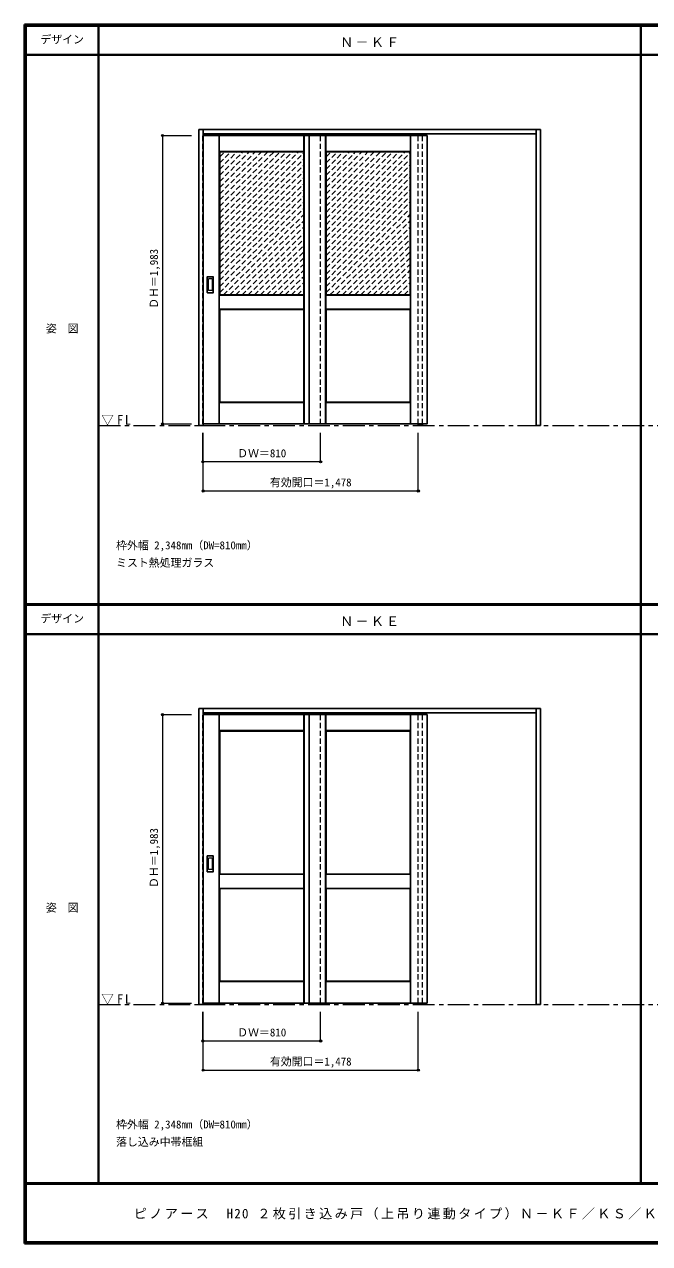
# Model space of a CAD drawing. Units: millimetres, scale not verified. Extents: x -6000 to 5700, y -4307 to 4260.
# Drawn here: x -6000 to -1702, y -4205 to 4175 of the extents above; entities that cross this region are included whole.
import ezdxf
from ezdxf.enums import TextEntityAlignment as Align

# ---------------------------------------------------------------- set-up
doc = ezdxf.new("R2010")
doc.units = ezdxf.units.MM
doc.header["$LTSCALE"] = 30
doc.header["$PDMODE"] = 32
doc.header["$PDSIZE"] = 15
doc.linetypes.add('CHAIN1', pattern=[8, 5, -1, 1, -1])
doc.linetypes.add('DASHED1', pattern=[1.8, 1.2, -0.6])
for name, color, linetype, lineweight in [('0-1_通り芯', 7, 'CHAIN1', 18), ('0-2_扉', 4, 'DASHED1', 9), ('0-3_仕上げ', 7, 'Continuous', 18), ('0-4_枠', 3, 'Continuous', 25), ('0-6_引手', 7, 'Continuous', 18), ('0-B_寸法', 7, 'Continuous', 9), ('0-C_ハッチ', 4, 'DASHED1', 9), ('F-1_枠', 6, 'Continuous', 40)]:
    doc.layers.add(name, color=color, linetype=linetype, lineweight=lineweight)
doc.layers.add('0-A_文字', color=7, linetype='Continuous')
doc.layers.add('F-A_文字', color=7, linetype='Continuous')
doc.styles.add('ＭＳ ゴシック', font='')
doc.styles.get('ＭＳ ゴシック').set_extended_font_data('MS Gothic')

msp = doc.modelspace()

# ---------------------------------------------------------------- linework, layer by layer
at = {"layer": '0-1_通り芯'}
for p, q in [((-5490, 1418), (1963.33, 1418)), ((-5490, -2562.5), (1963.33, -2562.5))]:
    msp.add_line(p, q, dxfattribs=at)
at = {"layer": '0-2_扉'}
for p, q in [((-4773.67, 3411.5), (-4770.67, 3411.5)), ((-4773.67, 1428.5), (-4773.67, 3411.5)), ((-3963.67, 1428.5), (-3963.67, 3411.5)), ((-4770.67, 1428.5), (-4773.67, 1428.5)), ((-4773.67, -569), (-4770.67, -569)), ((-4773.67, -2552), (-4773.67, -569)), ((-3963.67, -2552), (-3963.67, -569)), ((-4770.67, -2552), (-4773.67, -2552))]:
    msp.add_line(p, q, dxfattribs=at)
at = {"layer": '0-2_扉', "color": 3, "linetype": 'Continuous', "lineweight": 25}
for p, q in [((-4770.67, 3411.5), (-3231.67, 3411.5)), ((-4041.67, 1428.5), (-4041.67, 3411.5)), ((-4770.67, -569), (-3231.67, -569)), ((-4041.67, -2552), (-4041.67, -569))]:
    msp.add_line(p, q, dxfattribs=at)
for points in [[(-4770.67, 1428.5), (-3231.67, 1428.5), (-3231.67, 3411.5)], [(-4770.67, -2552), (-3231.67, -2552), (-3231.67, -569)]]:
    msp.add_lwpolyline(points, dxfattribs=at)
at = {"layer": '0-3_仕上げ'}
for p, q in [((-4661.67, 1428.5), (-4661.67, 3411.5)), ((-4658.67, 3302), (-4658.67, 3411.5)), ((-4078.67, 3302), (-4078.67, 3411.5)), ((-4077.17, 3300.5), (-4077.17, 3411.5)), ((-4075.67, 1428.5), (-4075.67, 3411.5)), ((-3929.67, 1428.5), (-3929.67, 3411.5)), ((-3926.67, 3302), (-3926.67, 3411.5)), ((-3346.67, 3302), (-3346.67, 3411.5)), ((-3345.17, 3300.5), (-3345.17, 3411.5)), ((-3343.67, 1428.5), (-3343.67, 3411.5)), ((-4658.67, 3302), (-4660.17, 3300.5)), ((-4078.67, 3302), (-4658.67, 3302)), ((-3926.67, 3302), (-3928.17, 3300.5)), ((-3346.67, 3302), (-3926.67, 3302)), ((-4660.17, 2218), (-4660.17, 2313)), ((-4658.67, 2219.5), (-4658.67, 2311.5)), ((-4078.67, 2311.5), (-4658.67, 2311.5)), ((-4079.67, 2315.5), (-4077.17, 2313)), ((-4078.67, 2311.5), (-4077.17, 2313)), ((-4078.67, 2219.5), (-4078.67, 2311.5)), ((-4077.17, 2218), (-4077.17, 2313)), ((-3928.17, 2218), (-3928.17, 2313)), ((-3926.67, 2219.5), (-3926.67, 2311.5)), ((-3346.67, 2311.5), (-3926.67, 2311.5)), ((-3347.67, 2315.5), (-3345.17, 2313)), ((-3346.67, 2311.5), (-3345.17, 2313)), ((-3346.67, 2219.5), (-3346.67, 2311.5)), ((-3345.17, 2218), (-3345.17, 2313)), ((-4658.67, 2219.5), (-4660.17, 2218)), ((-4657.67, 2215.5), (-4660.17, 2218)), ((-4658.67, 2219.5), (-4078.67, 2219.5)), ((-3926.67, 2219.5), (-3928.17, 2218)), ((-3925.67, 2215.5), (-3928.17, 2218)), ((-3926.67, 2219.5), (-3346.67, 2219.5)), ((-4660.17, 1428.5), (-4660.17, 1576)), ((-4658.67, 1428.5), (-4658.67, 1574.5)), ((-4078.67, 1574.5), (-4658.67, 1574.5)), ((-4079.67, 1578.5), (-4077.17, 1576)), ((-4078.67, 1574.5), (-4077.17, 1576)), ((-4078.67, 1428.5), (-4078.67, 1574.5)), ((-4077.17, 1428.5), (-4077.17, 1576)), ((-3928.17, 1428.5), (-3928.17, 1576)), ((-3926.67, 1428.5), (-3926.67, 1574.5)), ((-3346.67, 1574.5), (-3926.67, 1574.5)), ((-3347.67, 1578.5), (-3345.17, 1576)), ((-3346.67, 1574.5), (-3345.17, 1576)), ((-3346.67, 1428.5), (-3346.67, 1574.5)), ((-3345.17, 1428.5), (-3345.17, 1576)), ((-4661.67, -2552), (-4661.67, -569)), ((-4658.67, -678.5), (-4658.67, -569)), ((-4078.67, -678.5), (-4078.67, -569)), ((-4077.17, -680), (-4077.17, -569)), ((-4075.67, -2552), (-4075.67, -569)), ((-3929.67, -2552), (-3929.67, -569)), ((-3926.67, -678.5), (-3926.67, -569)), ((-3346.67, -678.5), (-3346.67, -569)), ((-3345.17, -680), (-3345.17, -569)), ((-3343.67, -2552), (-3343.67, -569)), ((-4658.67, -678.5), (-4660.17, -680)), ((-4078.67, -678.5), (-4658.67, -678.5)), ((-3926.67, -678.5), (-3928.17, -680)), ((-3346.67, -678.5), (-3926.67, -678.5)), ((-4660.17, -1762.5), (-4660.17, -1667.5)), ((-4658.67, -1761), (-4658.67, -1669)), ((-4078.67, -1669), (-4658.67, -1669)), ((-4079.67, -1665), (-4077.17, -1667.5)), ((-4078.67, -1669), (-4077.17, -1667.5)), ((-4078.67, -1761), (-4078.67, -1669)), ((-4077.17, -1762.5), (-4077.17, -1667.5)), ((-3928.17, -1762.5), (-3928.17, -1667.5)), ((-3926.67, -1761), (-3926.67, -1669)), ((-3346.67, -1669), (-3926.67, -1669)), ((-3347.67, -1665), (-3345.17, -1667.5)), ((-3346.67, -1669), (-3345.17, -1667.5)), ((-3346.67, -1761), (-3346.67, -1669)), ((-3345.17, -1762.5), (-3345.17, -1667.5)), ((-4658.67, -1761), (-4660.17, -1762.5)), ((-4657.67, -1765), (-4660.17, -1762.5)), ((-4658.67, -1761), (-4078.67, -1761)), ((-3926.67, -1761), (-3928.17, -1762.5)), ((-3925.67, -1765), (-3928.17, -1762.5)), ((-3926.67, -1761), (-3346.67, -1761)), ((-4660.17, -2552), (-4660.17, -2404.5)), ((-4658.67, -2552), (-4658.67, -2406)), ((-4078.67, -2406), (-4658.67, -2406)), ((-4079.67, -2402), (-4077.17, -2404.5)), ((-4078.67, -2406), (-4077.17, -2404.5)), ((-4078.67, -2552), (-4078.67, -2406)), ((-4077.17, -2552), (-4077.17, -2404.5)), ((-3928.17, -2552), (-3928.17, -2404.5)), ((-3926.67, -2552), (-3926.67, -2406)), ((-3346.67, -2406), (-3926.67, -2406)), ((-3347.67, -2402), (-3345.17, -2404.5)), ((-3346.67, -2406), (-3345.17, -2404.5)), ((-3346.67, -2552), (-3346.67, -2406)), ((-3345.17, -2552), (-3345.17, -2404.5))]:
    msp.add_line(p, q, dxfattribs=at)
at = {"layer": '0-3_仕上げ', "color": 3, "lineweight": 25}
for p, q in [((-4657.67, 2315.5), (-4657.67, 3298)), ((-4079.67, 3298), (-4657.67, 3298)), ((-4079.67, 2315.5), (-4079.67, 3298)), ((-3925.67, 2315.5), (-3925.67, 3298)), ((-3347.67, 3298), (-3925.67, 3298)), ((-3347.67, 2315.5), (-3347.67, 3298)), ((-4079.67, 2315.5), (-4657.67, 2315.5)), ((-3347.67, 2315.5), (-3925.67, 2315.5)), ((-4657.67, 2215.5), (-4657.67, 1578.5)), ((-4657.67, 2215.5), (-4079.67, 2215.5)), ((-4079.67, 2215.5), (-4079.67, 1578.5)), ((-3925.67, 2215.5), (-3925.67, 1578.5)), ((-3925.67, 2215.5), (-3347.67, 2215.5)), ((-3347.67, 2215.5), (-3347.67, 1578.5)), ((-4079.67, 1578.5), (-4657.67, 1578.5)), ((-3347.67, 1578.5), (-3925.67, 1578.5)), ((-4657.67, -1665), (-4657.67, -682.5)), ((-4079.67, -682.5), (-4657.67, -682.5)), ((-4079.67, -1665), (-4079.67, -682.5)), ((-3925.67, -1665), (-3925.67, -682.5)), ((-3347.67, -682.5), (-3925.67, -682.5)), ((-3347.67, -1665), (-3347.67, -682.5)), ((-4079.67, -1665), (-4657.67, -1665)), ((-3347.67, -1665), (-3925.67, -1665)), ((-4657.67, -1765), (-4657.67, -2402)), ((-4657.67, -1765), (-4079.67, -1765)), ((-4079.67, -1765), (-4079.67, -2402)), ((-3925.67, -1765), (-3925.67, -2402)), ((-3925.67, -1765), (-3347.67, -1765)), ((-3347.67, -1765), (-3347.67, -2402)), ((-4079.67, -2402), (-4657.67, -2402)), ((-3347.67, -2402), (-3925.67, -2402))]:
    msp.add_line(p, q, dxfattribs=at)
at = {"layer": '0-3_仕上げ'}
for points in [[(-4657.67, 3298), (-4660.17, 3300.5), (-4660.17, 3411.5)], [(-3925.67, 3298), (-3928.17, 3300.5), (-3928.17, 3411.5)], [(-4078.67, 3302), (-4077.17, 3300.5), (-4079.67, 3298)], [(-3346.67, 3302), (-3345.17, 3300.5), (-3347.67, 3298)], [(-4658.67, 2311.5), (-4660.17, 2313), (-4657.67, 2315.5)], [(-3926.67, 2311.5), (-3928.17, 2313), (-3925.67, 2315.5)], [(-4078.67, 2219.5), (-4077.17, 2218), (-4079.67, 2215.5)], [(-3346.67, 2219.5), (-3345.17, 2218), (-3347.67, 2215.5)], [(-4658.67, 1574.5), (-4660.17, 1576), (-4657.67, 1578.5)], [(-3926.67, 1574.5), (-3928.17, 1576), (-3925.67, 1578.5)], [(-4657.67, -682.5), (-4660.17, -680), (-4660.17, -569)], [(-3925.67, -682.5), (-3928.17, -680), (-3928.17, -569)], [(-4078.67, -678.5), (-4077.17, -680), (-4079.67, -682.5)], [(-3346.67, -678.5), (-3345.17, -680), (-3347.67, -682.5)], [(-4658.67, -1669), (-4660.17, -1667.5), (-4657.67, -1665)], [(-3926.67, -1669), (-3928.17, -1667.5), (-3925.67, -1665)], [(-4078.67, -1761), (-4077.17, -1762.5), (-4079.67, -1765)], [(-3346.67, -1761), (-3345.17, -1762.5), (-3347.67, -1765)], [(-4658.67, -2406), (-4660.17, -2404.5), (-4657.67, -2402)], [(-3926.67, -2406), (-3928.17, -2404.5), (-3925.67, -2402)]]:
    msp.add_lwpolyline(points, dxfattribs=at)
at = {"layer": '0-4_枠'}
for p, q in [((-4800.67, 3453), (-2452.67, 3453)), ((-4770.67, 1418), (-4770.67, 3453)), ((-2482.67, 1418), (-2482.67, 3453)), ((-2452.67, 1418), (-2452.67, 3453)), ((-4770.67, 3423), (-2482.67, 3423)), ((-3292.67, 1428.5), (-3292.67, 1418)), ((-3262.67, 1428.5), (-3262.67, 1418)), ((-3292.67, 1418), (-3262.67, 1418)), ((-2452.67, 1418), (-2482.67, 1418)), ((-4800.67, -527.5), (-2452.67, -527.5)), ((-4770.67, -2562.5), (-4770.67, -527.5)), ((-4770.67, -557.5), (-2482.67, -557.5)), ((-2482.67, -2562.5), (-2482.67, -527.5)), ((-2452.67, -2562.5), (-2452.67, -527.5)), ((-3292.67, -2552), (-3292.67, -2562.5)), ((-3292.67, -2562.5), (-3262.67, -2562.5)), ((-3262.67, -2552), (-3262.67, -2562.5)), ((-2452.67, -2562.5), (-2482.67, -2562.5))]:
    msp.add_line(p, q, dxfattribs=at)
at = {"layer": '0-4_枠', "color": 4, "linetype": 'DASHED1', "lineweight": 9}
for p, q in [((-3292.67, 1428.5), (-3292.67, 3423)), ((-3262.67, 1428.5), (-3262.67, 3423)), ((-3292.67, -2552), (-3292.67, -557.5)), ((-3262.67, -2552), (-3262.67, -557.5))]:
    msp.add_line(p, q, dxfattribs=at)
at = {"layer": '0-4_枠'}
for points in [[(-4770.67, 1418), (-4800.67, 1418), (-4800.67, 3453)], [(-4770.67, -2562.5), (-4800.67, -2562.5), (-4800.67, -527.5)]]:
    msp.add_lwpolyline(points, dxfattribs=at)
at = {"layer": '0-6_引手', "color": 3, "lineweight": 25}
for p, q in [((-4743.67, 2332.5), (-4743.67, 2439.5)), ((-4703.17, 2441), (-4742.17, 2441)), ((-4701.67, 2439.5), (-4701.67, 2332.5)), ((-4703.17, 2331), (-4742.17, 2331)), ((-4743.67, -1648), (-4743.67, -1541)), ((-4703.17, -1539.5), (-4742.17, -1539.5)), ((-4701.67, -1541), (-4701.67, -1648)), ((-4703.17, -1649.5), (-4742.17, -1649.5))]:
    msp.add_line(p, q, dxfattribs=at)
at = {"layer": '0-6_引手'}
for p, q in [((-4735.17, 2348.5), (-4735.17, 2423.5)), ((-4711.67, 2425), (-4733.67, 2425)), ((-4711.67, 2347), (-4733.67, 2347)), ((-4710.17, 2423.5), (-4710.17, 2348.5)), ((-4735.17, -1632), (-4735.17, -1557)), ((-4711.67, -1555.5), (-4733.67, -1555.5)), ((-4710.17, -1557), (-4710.17, -1632)), ((-4711.67, -1633.5), (-4733.67, -1633.5))]:
    msp.add_line(p, q, dxfattribs=at)
at = {"layer": '0-6_引手', "color": 3, "lineweight": 25}
for centre, start, end in [((-4742.17, 2439.5), 90, 180), ((-4703.17, 2439.5), 0, 90), ((-4742.17, 2332.5), 180, 270), ((-4703.17, 2332.5), 270, 0), ((-4742.17, -1541), 90, 180), ((-4703.17, -1541), 0, 90), ((-4742.17, -1648), 180, 270), ((-4703.17, -1648), 270, 0)]:
    msp.add_arc(centre, 1.5, start, end, dxfattribs=at)
at = {"layer": '0-6_引手'}
for centre, start, end in [((-4733.67, 2423.5), 90, 180), ((-4733.67, 2348.5), 180, 270), ((-4711.67, 2423.5), 0, 90), ((-4711.67, 2348.5), 270, 0), ((-4733.67, -1557), 90, 180), ((-4711.67, -1557), 0, 90), ((-4733.67, -1632), 180, 270), ((-4711.67, -1632), 270, 0)]:
    msp.add_arc(centre, 1.5, start, end, dxfattribs=at)
at = {"layer": '0-B_寸法', "color": 4}
for p, q in [((-5050.67, 3411.5), (-5050.67, 1428.5)), ((-5050.67, 3411.5), (-4850.67, 3411.5)), ((-5050.67, 1428.5), (-4850.67, 1428.5)), ((-4773.67, 1168), (-4773.67, 1368)), ((-4770.67, 968), (-4770.67, 1368)), ((-3963.67, 1168), (-3963.67, 1368)), ((-3292.67, 968), (-3292.67, 1368)), ((-3963.67, 1168), (-4773.67, 1168)), ((-4770.67, 968), (-3292.67, 968)), ((-5050.67, -569), (-5050.67, -2552)), ((-5050.67, -569), (-4850.67, -569)), ((-5050.67, -2552), (-4850.67, -2552)), ((-4773.67, -2812.5), (-4773.67, -2612.5)), ((-4770.67, -3012.5), (-4770.67, -2612.5)), ((-3963.67, -2812.5), (-3963.67, -2612.5)), ((-3292.67, -3012.5), (-3292.67, -2612.5)), ((-3963.67, -2812.5), (-4773.67, -2812.5)), ((-4770.67, -3012.5), (-3292.67, -3012.5))]:
    msp.add_line(p, q, dxfattribs=at)
at = {"layer": '0-B_寸法'}
for p in [(-5050.67, 3411.5), (-5050.67, 1428.5), (-4773.67, 1168), (-3963.67, 1168), (-4770.67, 968), (-3292.67, 968), (-5050.67, -569), (-5050.67, -2552), (-4773.67, -2812.5), (-3963.67, -2812.5), (-4770.67, -3012.5), (-3292.67, -3012.5)]:
    msp.add_point(p, dxfattribs=at)
at = {"layer": '0-C_ハッチ'}
for p, q in [((-4657.67, 3222.56), (-4582.23, 3298)), ((-4657.67, 2755.87), (-4115.54, 3298)), ((-4657.67, 3137.71), (-4497.37, 3298)), ((-4657.67, 3180.13), (-4539.8, 3298)), ((-4657.67, 2798.29), (-4157.96, 3298)), ((-4657.67, 2840.72), (-4200.39, 3298)), ((-4657.67, 2883.15), (-4242.81, 3298)), ((-4657.67, 2925.57), (-4285.24, 3298)), ((-4657.67, 2968), (-4327.67, 3298)), ((-4657.67, 3010.43), (-4370.09, 3298)), ((-4657.67, 3052.85), (-4412.52, 3298)), ((-4657.67, 3095.28), (-4454.95, 3298)), ((-4657.67, 3264.99), (-4624.65, 3298)), ((-4657.67, 2713.44), (-4079.67, 3291.44)), ((-3925.67, 3222.56), (-3850.23, 3298)), ((-3925.67, 2755.87), (-3383.54, 3298)), ((-3925.67, 3137.71), (-3765.37, 3298)), ((-3925.67, 3180.13), (-3807.8, 3298)), ((-3925.67, 2798.29), (-3425.96, 3298)), ((-3925.67, 2840.72), (-3468.39, 3298)), ((-3925.67, 2883.15), (-3510.81, 3298)), ((-3925.67, 2925.57), (-3553.24, 3298)), ((-3925.67, 2968), (-3595.67, 3298)), ((-3925.67, 3010.43), (-3638.09, 3298)), ((-3925.67, 3052.85), (-3680.52, 3298)), ((-3925.67, 3095.28), (-3722.95, 3298)), ((-3925.67, 3264.99), (-3892.65, 3298)), ((-3925.67, 2713.44), (-3347.67, 3291.44)), ((-4657.67, 2671.02), (-4079.67, 3249.02)), ((-4657.67, 2628.59), (-4079.67, 3206.59)), ((-3925.67, 2671.02), (-3347.67, 3249.02)), ((-3925.67, 2628.59), (-3347.67, 3206.59)), ((-4657.67, 2586.16), (-4079.67, 3164.16)), ((-4657.67, 2543.74), (-4079.67, 3121.74)), ((-3925.67, 2586.16), (-3347.67, 3164.16)), ((-3925.67, 2543.74), (-3347.67, 3121.74)), ((-4657.67, 2501.31), (-4079.67, 3079.31)), ((-4657.67, 2458.88), (-4079.67, 3036.88)), ((-3925.67, 2501.31), (-3347.67, 3079.31)), ((-3925.67, 2458.88), (-3347.67, 3036.88)), ((-4657.67, 2416.46), (-4079.67, 2994.46)), ((-4657.67, 2374.03), (-4079.67, 2952.03)), ((-3925.67, 2416.46), (-3347.67, 2994.46)), ((-3925.67, 2374.03), (-3347.67, 2952.03)), ((-4657.67, 2331.6), (-4079.67, 2909.6)), ((-4631.34, 2315.5), (-4079.67, 2867.18)), ((-3925.67, 2331.6), (-3347.67, 2909.6)), ((-3899.34, 2315.5), (-3347.67, 2867.18)), ((-4588.92, 2315.5), (-4079.67, 2824.75)), ((-4546.49, 2315.5), (-4079.67, 2782.33)), ((-3856.92, 2315.5), (-3347.67, 2824.75)), ((-3814.49, 2315.5), (-3347.67, 2782.33)), ((-4504.07, 2315.5), (-4079.67, 2739.9)), ((-4461.64, 2315.5), (-4079.67, 2697.47)), ((-3772.07, 2315.5), (-3347.67, 2739.9)), ((-3729.64, 2315.5), (-3347.67, 2697.47)), ((-4419.21, 2315.5), (-4079.67, 2655.05)), ((-4376.79, 2315.5), (-4079.67, 2612.62)), ((-3687.21, 2315.5), (-3347.67, 2655.05)), ((-3644.79, 2315.5), (-3347.67, 2612.62)), ((-4334.36, 2315.5), (-4079.67, 2570.19)), ((-4291.93, 2315.5), (-4079.67, 2527.77)), ((-3602.36, 2315.5), (-3347.67, 2570.19)), ((-3559.93, 2315.5), (-3347.67, 2527.77)), ((-4249.51, 2315.5), (-4079.67, 2485.34)), ((-4207.08, 2315.5), (-4079.67, 2442.91)), ((-3517.51, 2315.5), (-3347.67, 2485.34)), ((-3475.08, 2315.5), (-3347.67, 2442.91)), ((-4164.65, 2315.5), (-4079.67, 2400.49)), ((-4122.23, 2315.5), (-4079.67, 2358.06)), ((-3432.65, 2315.5), (-3347.67, 2400.49)), ((-3390.23, 2315.5), (-3347.67, 2358.06))]:
    msp.add_line(p, q, dxfattribs=at)
at = {"layer": 'F-1_枠'}
for p, q in [((-6000, 4175), (5700, 4175)), ((-6000, 4175), (-6000, -4205)), ((-6000, 4170), (5700, 4170)), ((-6000, 4165), (5700, 4165)), ((-5995, 4175), (-5995, -4205)), ((-5990, 4175), (-5990, -4205)), ((-5490, 4175), (-5490, -3790)), ((-1763.33, -3790), (-1763.33, 4175)), ((-6000, 3965), (5700, 3965)), ((-6000, 190.5), (5700, 190.5)), ((-6000, 187.5), (5700, 187.5)), ((-6000, 184.5), (5700, 184.5)), ((-6000, -15.5), (5700, -15.5)), ((5700, -3790), (-6000, -3790)), ((5700, -3795), (-6000, -3795)), ((5700, -4195), (-6000, -4195)), ((5700, -4200), (-6000, -4200)), ((5700, -4205), (-6000, -4205))]:
    msp.add_line(p, q, dxfattribs=at)

# ---------------------------------------------------------------- texts
at = {"layer": '0-A_文字', "style": 'ＭＳ ゴシック'}
for s, p in [('枠外幅 2,348mm（DW=810mm）', (-5370, 550.5)), ('ミスト熱処理ガラス', (-5370, 430.5)), ('枠外幅 2,348mm（DW=810mm）', (-5370, -3430)), ('落し込み中帯框組', (-5370, -3550))]:
    msp.add_text(s, height=54.99, dxfattribs=at).set_placement(p, align=Align.BOTTOM_LEFT)
at = {"layer": '0-A_文字', "char_height": 65.98, "attachment_point": 7, "style": 'ＭＳ ゴシック'}
for s, insert in [('\\T1.17;Ｎ－ＫＦ', (-3829.17, 4020)), ('\\T1.26;\\W0.95;▽FL', (-5471.25, 1418)), ('\\T1.17;Ｎ－ＫＥ', (-3829.17, 39.5)), ('\\T1.26;\\W0.95;▽FL', (-5471.25, -2562.5))]:
    msp.add_mtext(s, dxfattribs=dict(at, insert=insert))
at = {"layer": '0-B_寸法', "style": 'ＭＳ ゴシック'}
for p in [(-5065.67, 2219.75), (-5065.67, -1760.75)]:
    msp.add_text('ＤＨ＝1,983', height=54.99, rotation=90, dxfattribs=at).set_placement(p, align=Align.BOTTOM_LEFT)
for s, p in [('ＤＷ＝810', (-4537.42, 1183)), ('有効開口＝1,478', (-4312.92, 983)), ('ＤＷ＝810', (-4537.42, -2797.5)), ('有効開口＝1,478', (-4312.92, -2997.5))]:
    msp.add_text(s, height=54.99, dxfattribs=at).set_placement(p, align=Align.BOTTOM_LEFT)
at = {"layer": 'F-A_文字', "style": 'ＭＳ ゴシック'}
for s, p in [('デザイン', (-5890, 4027.5)), ('姿\u3000図', (-5852.5, 2040.25)), ('デザイン', (-5890, 47)), ('姿\u3000図', (-5852.5, -1940.25))]:
    msp.add_text(s, height=54.99, dxfattribs=at).set_placement(p, align=Align.BOTTOM_LEFT)
at = {"layer": 'F-A_文字', "insert": (-5247.55, -4040), "char_height": 65.98, "attachment_point": 7, "style": 'ＭＳ ゴシック'}
msp.add_mtext('\\T1.18;ピノアース\u3000H20\\~２枚引き込み戸（上吊り連動タイプ）Ｎ－ＫＦ／ＫＳ／ＫＥ／ＫＰ', dxfattribs=at)

doc.saveas('drawing.dxf')
